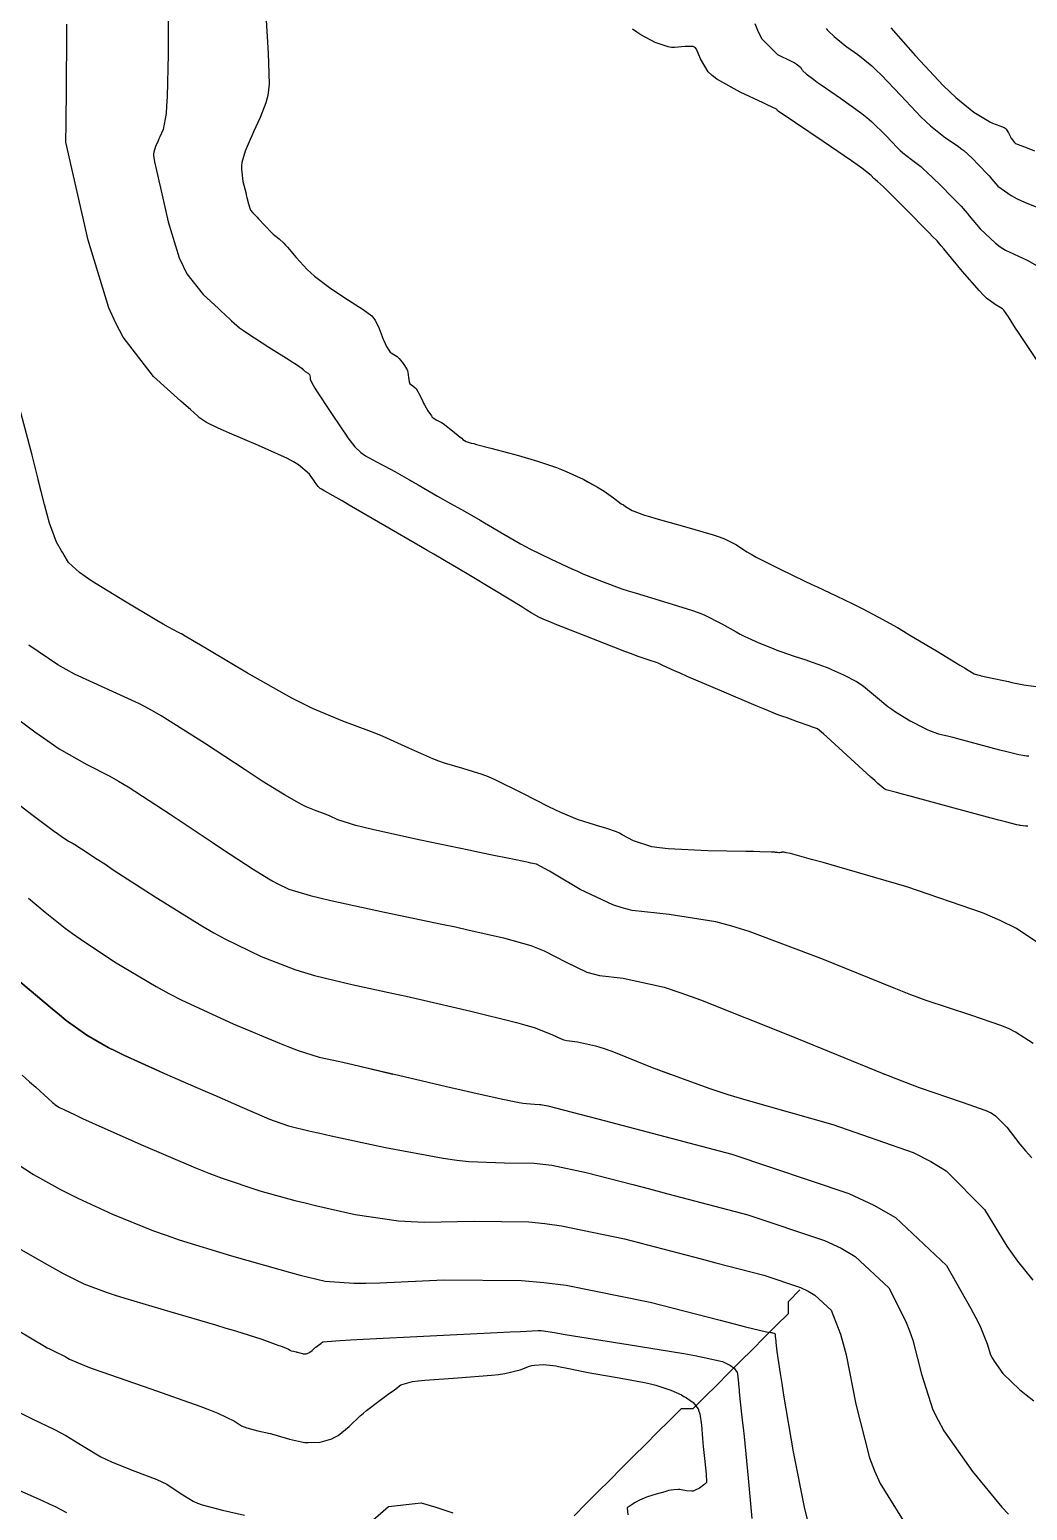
# Model space of a CAD drawing. Header units: metres. Extents: x 837117 to 838479, y 1189012 to 1191015.
# Drawn here: x 838317 to 838401, y 1189184.9 to 1189309.5 of the extents above; entities that cross this region are included whole.
import ezdxf

# ---------------------------------------------------------------- set-up
doc = ezdxf.new("R2010")
doc.units = ezdxf.units.M
doc.header["$LTSCALE"] = 0.3
for name, color, linetype in [('COTAS 10', 1, 'Continuous'), ('COTAS INT', 252, 'Continuous'), ('DRENAJE', 5, 'Continuous')]:
    doc.layers.add(name, color=color, linetype=linetype)

msp = doc.modelspace()

# ---------------------------------------------------------------- linework, layer by layer
at = {"layer": 'COTAS 10'}
for points in [[(838400.99, 1189242.44), (838400.89, 1189242.45), (838400.85, 1189242.45), (838400.81, 1189242.45), (838400.61, 1189242.48), (838400.38, 1189242.5), (838400.32, 1189242.51), (838400.27, 1189242.52), (838400.07, 1189242.55), (838399.11, 1189242.8), (838398.56, 1189242.95), (838397.9, 1189243.12), (838394.49, 1189244.05), (838391.11, 1189244.96), (838390.46, 1189245.14), (838389.94, 1189245.28), (838389.08, 1189245.51), (838389.02, 1189245.53), (838389, 1189245.54), (838388.97, 1189245.55), (838388.88, 1189245.6), (838388.39, 1189246.02), (838388.12, 1189246.27), (838387.79, 1189246.57), (838386.1, 1189248.11), (838384.41, 1189249.66), (838384.08, 1189249.96), (838383.8, 1189250.2), (838383.3, 1189250.62), (838382.96, 1189250.75), (838382.8, 1189250.81), (838382.6, 1189250.88), (838381.63, 1189251.23), (838380.66, 1189251.57), (838380.46, 1189251.64), (838380.3, 1189251.7), (838379.97, 1189251.81), (838379.17, 1189252.14), (838378.71, 1189252.33), (838378.15, 1189252.57), (838375.25, 1189253.79), (838372.33, 1189255.04), (838371.75, 1189255.3), (838371.27, 1189255.51), (838370.35, 1189255.94), (838370.01, 1189256.11), (838369.89, 1189256.16), (838369.77, 1189256.2), (838369.23, 1189256.37), (838368.14, 1189256.75), (838367.66, 1189256.93), (838367.1, 1189257.14), (838364.45, 1189258.17), (838361.89, 1189259.18), (838361.38, 1189259.38), (838360.97, 1189259.55), (838360.22, 1189259.85), (838360.06, 1189259.93), (838360.02, 1189259.95), (838359.98, 1189259.96), (838359.86, 1189260.02), (838359.22, 1189260.4), (838358.86, 1189260.62), (838358.42, 1189260.89), (838356.15, 1189262.26), (838353.83, 1189263.67), (838353.35, 1189263.96), (838352.94, 1189264.2), (838352.07, 1189264.71), (838351.04, 1189265.31), (838350.53, 1189265.6), (838349.92, 1189265.96), (838346.91, 1189267.71), (838343.91, 1189269.45), (838343.32, 1189269.8), (838342.82, 1189270.09), (838341.86, 1189270.63), (838341.58, 1189270.78), (838341.52, 1189270.82), (838341.46, 1189270.86), (838341.31, 1189271.01), (838341.13, 1189271.25), (838341.05, 1189271.36), (838340.97, 1189271.48), (838340.58, 1189272.05), (838339.65, 1189272.84), (838339.22, 1189273.09), (838338.72, 1189273.36), (838336.28, 1189274.46), (838333.84, 1189275.5), (838333.33, 1189275.72), (838332.89, 1189275.92), (838331.91, 1189276.41), (838331.49, 1189276.68), (838331.4, 1189276.74), (838331.33, 1189276.79), (838331.17, 1189276.92), (838330.56, 1189277.48), (838330.2, 1189277.8), (838329.75, 1189278.2), (838327.46, 1189280.27), (838324.89, 1189283.58), (838324.27, 1189284.76), (838323.7, 1189286.06), (838321.96, 1189291.75), (838320.08, 1189299.98), (838320.07, 1189299.99), (838320.07, 1189299.99), (838320.08, 1189300), (838320.08, 1189300), (838320.08, 1189300), (838320.08, 1189300), (838320.08, 1189300.01), (838320.1, 1189301.53), (838320.11, 1189302.49), (838320.12, 1189303.68), (838320.17, 1189309.91)], [(838384.03, 1189309.54), (838384.12, 1189309.43), (838384.22, 1189309.31), (838384.69, 1189308.86), (838385.34, 1189308.33), (838385.55, 1189308.17), (838385.78, 1189308), (838386.7, 1189307.36), (838387.88, 1189306.41), (838388.25, 1189306.05), (838388.66, 1189305.66), (838390.31, 1189303.9), (838391.98, 1189302.12), (838392.4, 1189301.72), (838392.8, 1189301.35), (838394.08, 1189300.36), (838395.12, 1189299.64), (838395.37, 1189299.45), (838395.61, 1189299.27), (838396.31, 1189298.64), (838396.84, 1189298.09), (838396.97, 1189297.97), (838397.08, 1189297.85), (838397.41, 1189297.5), (838397.74, 1189297.14), (838397.85, 1189297.02), (838397.97, 1189296.88), (838398.47, 1189296.28), (838399.6, 1189295.49), (838400.11, 1189295.23), (838400.72, 1189294.94), (838403.62, 1189293.77)], [(838400.99, 1189242.44), (838400.89, 1189242.45), (838400.85, 1189242.45), (838400.81, 1189242.45), (838400.61, 1189242.48), (838400.38, 1189242.5), (838400.32, 1189242.51), (838400.27, 1189242.52), (838400.07, 1189242.55), (838399.11, 1189242.8), (838398.56, 1189242.95), (838397.9, 1189243.12), (838394.49, 1189244.05), (838391.11, 1189244.96), (838390.46, 1189245.14), (838389.94, 1189245.28), (838389.08, 1189245.51), (838389.02, 1189245.53), (838389, 1189245.54), (838388.97, 1189245.55), (838388.88, 1189245.6), (838388.39, 1189246.02), (838388.12, 1189246.27), (838387.79, 1189246.57), (838386.1, 1189248.11), (838384.41, 1189249.66), (838384.08, 1189249.96), (838383.8, 1189250.2), (838383.3, 1189250.62), (838382.96, 1189250.75), (838382.8, 1189250.81), (838382.6, 1189250.88), (838381.63, 1189251.23), (838380.66, 1189251.57), (838380.46, 1189251.64), (838380.3, 1189251.7), (838379.97, 1189251.81), (838379.17, 1189252.14), (838378.71, 1189252.33), (838378.15, 1189252.57), (838375.25, 1189253.79), (838372.33, 1189255.04), (838371.75, 1189255.3), (838371.27, 1189255.51), (838370.35, 1189255.94), (838370.01, 1189256.11), (838369.89, 1189256.16), (838369.77, 1189256.2), (838369.23, 1189256.37), (838368.14, 1189256.75), (838367.66, 1189256.93), (838367.1, 1189257.14), (838364.45, 1189258.17), (838361.89, 1189259.18), (838361.38, 1189259.38), (838360.97, 1189259.55), (838360.22, 1189259.85), (838360.06, 1189259.93), (838360.02, 1189259.95), (838359.98, 1189259.96), (838359.86, 1189260.02), (838359.22, 1189260.4), (838358.86, 1189260.62), (838358.42, 1189260.89), (838356.15, 1189262.26), (838353.83, 1189263.67), (838353.35, 1189263.96), (838352.94, 1189264.2), (838352.07, 1189264.71), (838351.04, 1189265.31), (838350.53, 1189265.6), (838349.92, 1189265.96), (838346.91, 1189267.71), (838343.91, 1189269.45), (838343.32, 1189269.8), (838342.82, 1189270.09), (838341.86, 1189270.63), (838341.58, 1189270.78), (838341.52, 1189270.82), (838341.46, 1189270.86), (838341.31, 1189271.01), (838341.13, 1189271.25), (838341.05, 1189271.36), (838340.97, 1189271.48), (838340.9, 1189271.59)], [(838316.93, 1189236.38), (838318.33, 1189235.2), (838320.02, 1189233.86), (838320.62, 1189233.42), (838321.28, 1189232.95), (838324.16, 1189231.03), (838327.68, 1189228.94), (838328.74, 1189228.37), (838329.84, 1189227.81), (838334.16, 1189225.81), (838338.05, 1189224.19), (838338.88, 1189223.86), (838339.61, 1189223.58), (838341.37, 1189223.02), (838343.12, 1189222.63), (838343.84, 1189222.46), (838344.68, 1189222.27), (838348.54, 1189221.37), (838352.56, 1189220.43), (838353.48, 1189220.22), (838354.32, 1189220.03), (838356.68, 1189219.5), (838358.22, 1189219.2), (838358.55, 1189219.14), (838358.83, 1189219.1), (838359.5, 1189219.04), (838359.91, 1189219.03), (838360.03, 1189219.02), (838360.16, 1189219.01), (838360.63, 1189218.91), (838363.3, 1189218.21), (838364.81, 1189217.81), (838376.1, 1189214.84), (838385.94, 1189211.54), (838388.03, 1189210.55), (838389.85, 1189209.51), (838394.16, 1189205.47), (838396.21, 1189201.85), (838396.62, 1189201.09), (838396.96, 1189200.43), (838397.57, 1189198.88), (838397.86, 1189197.97), (838397.99, 1189197.7), (838398.15, 1189197.42), (838398.88, 1189196.38), (838400.28, 1189195.04), (838400.85, 1189194.59), (838401.5, 1189194.1)], [(838316.93, 1189236.38), (838318.33, 1189235.2), (838320.02, 1189233.86), (838320.62, 1189233.42), (838321.28, 1189232.95), (838324.16, 1189231.03), (838327.68, 1189228.94), (838328.74, 1189228.37), (838329.84, 1189227.81), (838334.16, 1189225.81), (838338.05, 1189224.19), (838338.88, 1189223.86), (838339.61, 1189223.58), (838341.37, 1189223.02), (838343.12, 1189222.63), (838343.84, 1189222.46), (838344.68, 1189222.27), (838347.59, 1189221.59)], [(838315.79, 1189200.17), (838317.38, 1189199.22), (838318.29, 1189198.69), (838318.51, 1189198.56), (838318.71, 1189198.46), (838319.31, 1189198.16), (838319.78, 1189197.94), (838319.9, 1189197.88), (838320.02, 1189197.81), (838320.38, 1189197.59), (838321.63, 1189197.07), (838322.3, 1189196.82), (838323.11, 1189196.53), (838327.21, 1189195.1), (838331.34, 1189193.64), (838332.17, 1189193.33), (838332.86, 1189193.05), (838334.25, 1189192.38), (838334.86, 1189192), (838335.07, 1189191.91), (838335.29, 1189191.82), (838336.23, 1189191.57), (838337.27, 1189191.34), (838337.56, 1189191.27), (838337.85, 1189191.19), (838338.88, 1189190.88), (838339.9, 1189190.64), (838340.18, 1189190.6), (838340.46, 1189190.58), (838341.46, 1189190.62), (838342.44, 1189190.9), (838342.71, 1189191.03), (838342.97, 1189191.19), (838343.9, 1189191.94), (838344.83, 1189192.82), (838345.1, 1189193.05), (838345.37, 1189193.28), (838346.39, 1189194.06), (838347.31, 1189194.73), (838347.52, 1189194.89), (838347.71, 1189195.03), (838348.25, 1189195.43), (838349.24, 1189195.71), (838349.72, 1189195.78), (838350.28, 1189195.84), (838353.04, 1189196.03), (838355.87, 1189196.24), (838356.48, 1189196.31), (838357.01, 1189196.38), (838358.29, 1189196.71), (838359.07, 1189197.01), (838359.28, 1189197.06), (838359.49, 1189197.1), (838360.26, 1189197.14), (838361.05, 1189197.07), (838361.28, 1189197.03), (838361.51, 1189196.99), (838362.38, 1189196.81), (838363.58, 1189196.56), (838364.01, 1189196.48), (838364.49, 1189196.39), (838366.62, 1189196.03), (838368.76, 1189195.64), (838369.25, 1189195.53), (838369.7, 1189195.42), (838370.97, 1189195), (838371.86, 1189194.59), (838372.07, 1189194.47), (838372.27, 1189194.36), (838372.85, 1189193.95), (838373.25, 1189193.42), (838373.33, 1189193.22), (838373.4, 1189193), (838373.55, 1189192.05), (838373.62, 1189190.92), (838373.65, 1189190.59), (838373.68, 1189190.25), (838373.81, 1189188.98), (838373.93, 1189187.92), (838373.95, 1189187.71), (838373.96, 1189187.54), (838373.96, 1189187.23), (838373.85, 1189187.12), (838373.79, 1189187.07), (838373.73, 1189187.02), (838373.38, 1189186.76), (838372.95, 1189186.54), (838372.83, 1189186.5), (838372.71, 1189186.49), (838372.27, 1189186.52), (838371.84, 1189186.61), (838371.72, 1189186.63), (838371.61, 1189186.63), (838371.23, 1189186.62), (838370.77, 1189186.54), (838370.62, 1189186.5), (838370.45, 1189186.45), (838369.72, 1189186.25), (838369.01, 1189186.02), (838368.85, 1189185.97), (838368.71, 1189185.91), (838368.34, 1189185.75), (838368.03, 1189185.57), (838367.92, 1189185.5), (838367.8, 1189185.43), (838367.3, 1189185.1), (838367.36, 1189184.51)]]:
    msp.add_lwpolyline(points, dxfattribs=at)
at = {"layer": 'COTAS INT'}
for points in [[(838336.77, 1189312.99), (838337.04, 1189308.4), (838337.09, 1189307.45), (838337.13, 1189306.63), (838337.19, 1189304.85), (838337.07, 1189303.9), (838336.99, 1189303.6), (838336.9, 1189303.29), (838336.41, 1189302.07), (838335.85, 1189300.84), (838335.71, 1189300.53), (838335.58, 1189300.22), (838335.15, 1189299.22), (838334.88, 1189298.26), (838334.85, 1189297.99), (838334.84, 1189297.71), (838334.97, 1189296.68), (838335.2, 1189295.75), (838335.25, 1189295.54), (838335.3, 1189295.34), (838335.43, 1189294.8), (838335.54, 1189294.43), (838335.58, 1189294.34), (838335.62, 1189294.26), (838335.79, 1189294.04), (838336.06, 1189293.78), (838336.17, 1189293.67), (838336.28, 1189293.54), (838336.82, 1189292.96), (838337.39, 1189292.37), (838337.52, 1189292.24), (838337.64, 1189292.13), (838338.01, 1189291.84), (838338.41, 1189291.49), (838338.56, 1189291.33), (838338.72, 1189291.15), (838339.44, 1189290.27), (838340.38, 1189289.26), (838340.67, 1189288.98), (838340.99, 1189288.71), (838342.26, 1189287.75), (838343.54, 1189286.89), (838343.85, 1189286.68), (838344.15, 1189286.49), (838345.09, 1189285.91), (838345.8, 1189285.36), (838345.95, 1189285.19), (838346.09, 1189285.02), (838346.44, 1189284.32), (838346.68, 1189283.64), (838346.75, 1189283.47), (838346.81, 1189283.3), (838347.06, 1189282.79), (838347.3, 1189282.41), (838347.36, 1189282.33), (838347.43, 1189282.27), (838347.67, 1189282.11), (838347.93, 1189281.95), (838348.02, 1189281.87), (838348.1, 1189281.79), (838348.45, 1189281.37), (838348.75, 1189280.89), (838348.8, 1189280.76), (838348.85, 1189280.63), (838348.91, 1189280.19), (838348.95, 1189279.81), (838348.98, 1189279.73), (838349.01, 1189279.66), (838349.22, 1189279.5), (838349.47, 1189279.31), (838349.54, 1189279.23), (838349.61, 1189279.14), (838349.84, 1189278.7), (838350.09, 1189278.18), (838350.16, 1189278.03), (838350.23, 1189277.89), (838350.52, 1189277.38), (838350.82, 1189276.95), (838350.9, 1189276.86), (838350.98, 1189276.78), (838351.28, 1189276.61), (838351.67, 1189276.41), (838351.81, 1189276.31), (838351.96, 1189276.21), (838352.61, 1189275.69), (838353.24, 1189275.17), (838353.37, 1189275.07), (838353.48, 1189274.98), (838353.76, 1189274.8), (838354.17, 1189274.67), (838354.38, 1189274.62), (838354.62, 1189274.55), (838355.82, 1189274.25), (838357.31, 1189273.86), (838357.73, 1189273.75), (838358.16, 1189273.63), (838359.76, 1189273.15), (838361.35, 1189272.61), (838361.76, 1189272.45), (838362.17, 1189272.28), (838363.58, 1189271.63), (838364.79, 1189270.97), (838365.08, 1189270.79), (838365.35, 1189270.62), (838366.15, 1189270.06), (838366.8, 1189269.57), (838366.97, 1189269.46), (838367.14, 1189269.34), (838367.72, 1189269), (838368.74, 1189268.61), (838369.18, 1189268.48), (838369.69, 1189268.32), (838372.12, 1189267.66), (838374.53, 1189266.96), (838375.04, 1189266.79), (838375.48, 1189266.62), (838376.48, 1189266.1), (838377.37, 1189265.52), (838377.73, 1189265.31), (838378.15, 1189265.08), (838380.11, 1189264.09), (838382.24, 1189263.06), (838382.77, 1189262.81), (838383.27, 1189262.57), (838384.86, 1189261.82), (838386.28, 1189261.15), (838386.67, 1189260.96), (838387.05, 1189260.76), (838388.44, 1189260.03), (838390.03, 1189259.14), (838390.54, 1189258.84), (838391.08, 1189258.52), (838393.31, 1189257.18), (838395.28, 1189255.98), (838395.66, 1189255.75), (838395.97, 1189255.56), (838396.49, 1189255.25), (838396.75, 1189255.18), (838396.9, 1189255.14), (838397.08, 1189255.1), (838397.99, 1189254.89), (838399.09, 1189254.66), (838399.38, 1189254.6), (838399.66, 1189254.54), (838400.65, 1189254.34), (838401.66, 1189254.18)], [(838328.68, 1189311.39), (838328.68, 1189307.38), (838328.59, 1189303.79), (838328.55, 1189303.04), (838328.5, 1189302.41), (838328.25, 1189301.04), (838327.97, 1189300.42), (838327.9, 1189300.26), (838327.83, 1189300.11), (838327.61, 1189299.61), (838327.48, 1189299.13), (838327.46, 1189298.99), (838327.46, 1189298.85), (838327.53, 1189298.33), (838327.78, 1189297.23), (838327.9, 1189296.73), (838328.04, 1189296.14), (838328.69, 1189293.27), (838329.62, 1189290.25), (838329.93, 1189289.55), (838330.25, 1189288.92), (838331.62, 1189287.16), (838332.91, 1189285.99), (838333.18, 1189285.74), (838333.42, 1189285.51), (838334, 1189284.94), (838334.69, 1189284.37), (838335.01, 1189284.15), (838335.38, 1189283.9), (838337.15, 1189282.75), (838338.87, 1189281.66), (838339.2, 1189281.45), (838339.47, 1189281.27), (838339.95, 1189280.93), (838340.03, 1189280.84), (838340.06, 1189280.82), (838340.09, 1189280.79), (838340.21, 1189280.7), (838340.32, 1189280.63), (838340.38, 1189280.59), (838340.46, 1189280.54), (838340.53, 1189280.48), (838340.55, 1189280.46), (838340.56, 1189280.44), (838340.6, 1189280.34), (838340.63, 1189280.22), (838340.63, 1189280.19), (838340.63, 1189280.16), (838340.63, 1189280.03), (838340.87, 1189279.55), (838341.02, 1189279.29), (838341.21, 1189278.98), (838342.24, 1189277.41), (838343.34, 1189275.77), (838343.59, 1189275.42), (838343.8, 1189275.11), (838344.37, 1189274.36), (838344.89, 1189273.89), (838345.08, 1189273.75), (838345.29, 1189273.61), (838346.2, 1189273.1), (838347.37, 1189272.48), (838347.74, 1189272.27), (838348.13, 1189272.05), (838349.71, 1189271.15), (838351.35, 1189270.2), (838351.78, 1189269.96), (838352.19, 1189269.72), (838353.6, 1189268.93), (838354.92, 1189268.18), (838355.28, 1189267.97), (838355.64, 1189267.76), (838356.93, 1189267), (838358.31, 1189266.2), (838358.73, 1189265.98), (838359.17, 1189265.75), (838360.89, 1189264.9), (838362.65, 1189264.08), (838363.11, 1189263.88), (838363.56, 1189263.68), (838365.12, 1189263.04), (838366.83, 1189262.42), (838367.38, 1189262.24), (838367.97, 1189262.06), (838370.36, 1189261.35), (838372.71, 1189260.62), (838373.26, 1189260.42), (838373.77, 1189260.21), (838375.26, 1189259.47), (838376.47, 1189258.78), (838376.8, 1189258.6), (838377.14, 1189258.43), (838378.37, 1189257.86), (838379.57, 1189257.38), (838379.89, 1189257.25), (838380.21, 1189257.13), (838381.33, 1189256.74), (838382.32, 1189256.42), (838382.55, 1189256.34), (838382.77, 1189256.27), (838383.4, 1189256.05), (838384.04, 1189255.81), (838384.26, 1189255.72), (838384.49, 1189255.62), (838385.5, 1189255.18), (838386.59, 1189254.61), (838386.88, 1189254.42), (838387.17, 1189254.22), (838388.18, 1189253.39), (838389.22, 1189252.52), (838389.54, 1189252.29), (838389.86, 1189252.07), (838391.1, 1189251.31), (838392.25, 1189250.7), (838392.52, 1189250.57), (838392.77, 1189250.46), (838393.49, 1189250.22), (838394.35, 1189250), (838394.69, 1189249.92), (838395.07, 1189249.81), (838396.84, 1189249.34), (838398.61, 1189248.87), (838399.01, 1189248.77), (838399.35, 1189248.68), (838400.24, 1189248.48), (838400.89, 1189248.37), (838401.08, 1189248.35)], [(838403.2, 1189279.46), (838400.49, 1189283.55), (838400.21, 1189283.98), (838399.96, 1189284.35), (838399.37, 1189285.3), (838398.97, 1189285.84), (838398.85, 1189285.96), (838398.73, 1189286.06), (838398.25, 1189286.33), (838397.53, 1189286.87), (838397.24, 1189287.15), (838396.93, 1189287.47), (838395.51, 1189289.1), (838394.18, 1189290.7), (838393.92, 1189291), (838393.71, 1189291.25), (838393.36, 1189291.68), (838392.96, 1189292.08), (838392.73, 1189292.32), (838392.44, 1189292.61), (838390.93, 1189294.14), (838389.4, 1189295.67), (838389.1, 1189295.97), (838388.84, 1189296.22), (838388.35, 1189296.68), (838388.17, 1189296.82), (838388.11, 1189296.87), (838388.05, 1189296.93), (838387.81, 1189297.18), (838387.04, 1189297.79), (838386.64, 1189298.08), (838386.17, 1189298.41), (838383.79, 1189300.03), (838381.44, 1189301.61), (838380.99, 1189301.92), (838380.62, 1189302.17), (838380, 1189302.6), (838379.95, 1189302.65), (838379.93, 1189302.67), (838379.92, 1189302.68), (838379.9, 1189302.72), (838379.42, 1189302.97), (838379.12, 1189303.11), (838378.74, 1189303.28), (838376.8, 1189304.19), (838374.82, 1189305.29), (838374.43, 1189305.6), (838374.1, 1189305.9), (838373.46, 1189306.99), (838373.13, 1189307.81), (838373, 1189307.95), (838372.85, 1189308.04), (838372.16, 1189308.04), (838371.28, 1189307.94), (838371.01, 1189307.96), (838370.74, 1189308), (838369.65, 1189308.36), (838368.45, 1189309.01), (838368.1, 1189309.23), (838367.75, 1189309.48)], [(838378.02, 1189309.96), (838378.31, 1189309.27), (838378.63, 1189308.68), (838379.93, 1189307.37), (838381.1, 1189306.8), (838381.33, 1189306.68), (838381.52, 1189306.57), (838381.86, 1189306.3), (838381.98, 1189306.11), (838382.03, 1189306.05), (838382.08, 1189305.98), (838382.35, 1189305.73), (838382.98, 1189305.25), (838383.27, 1189305.04), (838383.61, 1189304.81), (838385.24, 1189303.7), (838387.02, 1189302.41), (838387.45, 1189302.06), (838387.85, 1189301.73), (838389.06, 1189300.54), (838390.02, 1189299.52), (838390.26, 1189299.29), (838390.48, 1189299.08), (838391.21, 1189298.52), (838391.98, 1189297.93), (838392.23, 1189297.71), (838392.51, 1189297.47), (838393.62, 1189296.39), (838394.64, 1189295.35), (838394.85, 1189295.14), (838395.02, 1189294.96), (838395.39, 1189294.59), (838395.72, 1189294.2), (838395.89, 1189294.01), (838396.07, 1189293.79), (838396.99, 1189292.69), (838398.27, 1189291.48), (838398.68, 1189291.19), (838399.12, 1189290.91), (838400.94, 1189290.05), (838402.82, 1189288.98)], [(838389.46, 1189309.59), (838391.55, 1189307.25), (838393.88, 1189304.76), (838394.43, 1189304.22), (838394.94, 1189303.74), (838396.46, 1189302.51), (838397.56, 1189301.84), (838397.81, 1189301.7), (838398.03, 1189301.59), (838398.63, 1189301.36), (838399, 1189301.22), (838399.09, 1189301.16), (838399.17, 1189301.09), (838399.38, 1189300.77), (838399.53, 1189300.43), (838399.57, 1189300.35), (838399.61, 1189300.28), (838399.75, 1189300.09), (838399.86, 1189299.97), (838399.89, 1189299.94), (838399.91, 1189299.92), (838399.95, 1189299.87), (838400.93, 1189299.5), (838401.55, 1189299.26)], [(838403.88, 1189231.24), (838400.03, 1189233.83), (838398.67, 1189234.5), (838397.19, 1189235.16), (838390.81, 1189237.35), (838384.93, 1189239.04), (838383.77, 1189239.37), (838382.81, 1189239.64), (838381.03, 1189240.13), (838380.66, 1189240.21), (838380.58, 1189240.23), (838380.51, 1189240.24), (838380.38, 1189240.25), (838380.31, 1189240.24), (838380.29, 1189240.24), (838380.27, 1189240.23), (838380.2, 1189240.22), (838380.11, 1189240.21), (838380.05, 1189240.21), (838379.93, 1189240.22), (838379.78, 1189240.23), (838379.72, 1189240.24), (838379.67, 1189240.24), (838379.43, 1189240.26), (838378.44, 1189240.29), (838377.92, 1189240.3), (838377.28, 1189240.31), (838374.08, 1189240.36), (838370.73, 1189240.52), (838370.01, 1189240.61), (838369.37, 1189240.71), (838367.82, 1189241.2), (838366.88, 1189241.72), (838366.64, 1189241.84), (838366.39, 1189241.95), (838365.57, 1189242.24), (838364.72, 1189242.5), (838364.46, 1189242.58), (838364.18, 1189242.66), (838363.12, 1189243.01), (838361.71, 1189243.58), (838361.23, 1189243.81), (838360.71, 1189244.06), (838358.47, 1189245.21), (838356.18, 1189246.35), (838355.62, 1189246.59), (838355.1, 1189246.8), (838353.48, 1189247.3), (838351.93, 1189247.74), (838351.45, 1189247.91), (838350.95, 1189248.11), (838348.93, 1189249), (838346.76, 1189249.98), (838346.15, 1189250.23), (838345.55, 1189250.47), (838343.38, 1189251.27), (838340.83, 1189252.34), (838339.99, 1189252.75), (838339.09, 1189253.22), (838335.36, 1189255.32), (838332.03, 1189257.3), (838331.39, 1189257.68), (838330.87, 1189257.99), (838329.98, 1189258.52), (838329.86, 1189258.59), (838329.82, 1189258.61), (838329.77, 1189258.63), (838329.56, 1189258.72), (838328.72, 1189259.18), (838328.27, 1189259.44), (838327.73, 1189259.75), (838325, 1189261.36), (838322.25, 1189263.06), (838321.69, 1189263.44), (838321.23, 1189263.77), (838320.29, 1189264.63), (838319.92, 1189265.24), (838319.81, 1189265.43), (838319.7, 1189265.61), (838319.29, 1189266.34), (838318.71, 1189267.92), (838318.5, 1189268.65), (838318.27, 1189269.5), (838317.24, 1189273.65), (838315.95, 1189278.51)], [(838403.88, 1189231.24), (838400.03, 1189233.83), (838398.67, 1189234.5), (838397.19, 1189235.16), (838390.81, 1189237.35), (838384.93, 1189239.04), (838383.77, 1189239.37), (838382.81, 1189239.64), (838381.03, 1189240.13), (838380.66, 1189240.21), (838380.58, 1189240.23), (838380.51, 1189240.24), (838380.38, 1189240.25), (838380.31, 1189240.24), (838380.29, 1189240.24), (838380.27, 1189240.23), (838380.2, 1189240.22), (838380.11, 1189240.21), (838380.05, 1189240.21), (838379.93, 1189240.22), (838379.78, 1189240.23), (838379.72, 1189240.24), (838379.67, 1189240.24), (838379.43, 1189240.26), (838378.44, 1189240.29), (838377.92, 1189240.3), (838377.28, 1189240.31), (838374.08, 1189240.36), (838370.73, 1189240.52), (838370.01, 1189240.61), (838369.37, 1189240.71), (838367.82, 1189241.2), (838366.88, 1189241.72), (838366.64, 1189241.84), (838366.39, 1189241.95), (838365.57, 1189242.24), (838364.72, 1189242.5), (838364.46, 1189242.58), (838364.18, 1189242.66), (838363.12, 1189243.01), (838361.71, 1189243.58), (838361.23, 1189243.81), (838360.71, 1189244.06), (838358.47, 1189245.21), (838356.18, 1189246.35), (838355.62, 1189246.59), (838355.1, 1189246.8), (838353.48, 1189247.3), (838351.93, 1189247.74), (838351.45, 1189247.91), (838350.95, 1189248.11), (838348.93, 1189249), (838346.76, 1189249.98), (838346.15, 1189250.23), (838345.55, 1189250.47), (838343.38, 1189251.27), (838340.83, 1189252.34), (838339.99, 1189252.75), (838339.09, 1189253.22), (838335.36, 1189255.32), (838332.03, 1189257.3), (838331.39, 1189257.68), (838330.87, 1189257.99), (838329.98, 1189258.52), (838329.86, 1189258.59), (838329.82, 1189258.61), (838329.77, 1189258.63), (838329.56, 1189258.72), (838328.72, 1189259.18), (838328.27, 1189259.44), (838327.73, 1189259.75), (838325, 1189261.36), (838322.25, 1189263.06), (838321.69, 1189263.44), (838321.23, 1189263.77), (838320.29, 1189264.63), (838319.92, 1189265.24), (838319.81, 1189265.43), (838319.7, 1189265.61), (838319.29, 1189266.34), (838318.71, 1189267.92), (838318.5, 1189268.65), (838318.27, 1189269.5), (838317.75, 1189271.59)], [(838348.94, 1189271.59), (838349.71, 1189271.15), (838351.35, 1189270.2), (838351.78, 1189269.96), (838352.19, 1189269.72), (838353.6, 1189268.93), (838354.92, 1189268.18), (838355.28, 1189267.97), (838355.64, 1189267.76), (838356.93, 1189267), (838358.31, 1189266.2), (838358.73, 1189265.98), (838359.17, 1189265.75), (838360.89, 1189264.9), (838362.65, 1189264.08), (838363.11, 1189263.88), (838363.56, 1189263.68), (838365.12, 1189263.04), (838366.83, 1189262.42), (838367.38, 1189262.24), (838367.97, 1189262.06), (838370.36, 1189261.35), (838372.71, 1189260.62), (838373.26, 1189260.42), (838373.77, 1189260.21), (838375.26, 1189259.47), (838376.47, 1189258.78), (838376.8, 1189258.6), (838377.14, 1189258.43), (838378.37, 1189257.86), (838379.57, 1189257.38), (838379.89, 1189257.25), (838380.21, 1189257.13), (838381.33, 1189256.74), (838382.32, 1189256.42), (838382.55, 1189256.34), (838382.77, 1189256.27), (838383.4, 1189256.05), (838384.04, 1189255.81), (838384.26, 1189255.72), (838384.49, 1189255.62), (838385.5, 1189255.18), (838386.59, 1189254.61), (838386.88, 1189254.42), (838387.17, 1189254.22), (838388.18, 1189253.39), (838389.22, 1189252.52), (838389.54, 1189252.29), (838389.86, 1189252.07), (838391.1, 1189251.31), (838392.25, 1189250.7), (838392.52, 1189250.57), (838392.77, 1189250.46), (838393.49, 1189250.22), (838394.35, 1189250), (838394.69, 1189249.92), (838395.07, 1189249.81), (838396.84, 1189249.34), (838398.61, 1189248.87), (838399.01, 1189248.77), (838399.35, 1189248.68), (838400.24, 1189248.48), (838400.89, 1189248.37), (838401.08, 1189248.35)], [(838363.65, 1189271.59), (838364.79, 1189270.97), (838365.08, 1189270.79), (838365.35, 1189270.62), (838366.15, 1189270.06), (838366.8, 1189269.57), (838366.97, 1189269.46), (838367.14, 1189269.34), (838367.72, 1189269), (838368.74, 1189268.61), (838369.18, 1189268.48), (838369.69, 1189268.32), (838372.12, 1189267.66), (838374.53, 1189266.96), (838375.04, 1189266.79), (838375.48, 1189266.62), (838376.48, 1189266.1), (838377.37, 1189265.52), (838377.73, 1189265.31), (838378.15, 1189265.08), (838380.11, 1189264.09), (838382.24, 1189263.06), (838382.77, 1189262.81), (838383.27, 1189262.57), (838384.86, 1189261.82), (838386.28, 1189261.15), (838386.67, 1189260.96), (838387.05, 1189260.76), (838388.44, 1189260.03), (838390.03, 1189259.14), (838390.54, 1189258.84), (838391.08, 1189258.52), (838393.31, 1189257.18), (838395.28, 1189255.98), (838395.66, 1189255.75), (838395.97, 1189255.56), (838396.49, 1189255.25), (838396.75, 1189255.18), (838396.9, 1189255.14), (838397.08, 1189255.1), (838397.99, 1189254.89), (838399.09, 1189254.66), (838399.38, 1189254.6), (838399.66, 1189254.54), (838400.65, 1189254.34), (838401.66, 1189254.18)], [(838401.43, 1189224.15), (838399.95, 1189225.12), (838399.41, 1189225.38), (838398.81, 1189225.64), (838396.19, 1189226.53), (838392.45, 1189227.78), (838391.15, 1189228.26), (838389.74, 1189228.81), (838383.66, 1189231.28), (838377.54, 1189233.59), (838376.09, 1189234.04), (838374.75, 1189234.4), (838370.81, 1189235), (838367.7, 1189235.35), (838366.88, 1189235.56), (838366.08, 1189235.81), (838363.34, 1189237.11), (838361.18, 1189238.4), (838360.75, 1189238.66), (838360.38, 1189238.86), (838359.66, 1189239.23), (838359.18, 1189239.33), (838358.98, 1189239.38), (838358.74, 1189239.43), (838357.64, 1189239.66), (838355.66, 1189240.07), (838354.87, 1189240.23), (838353.98, 1189240.42), (838349.92, 1189241.27), (838345.97, 1189242.14), (838345.16, 1189242.33), (838344.46, 1189242.51), (838342.95, 1189242.98), (838342.24, 1189243.3), (838342.04, 1189243.39), (838341.84, 1189243.47), (838341.12, 1189243.73), (838340.28, 1189244.08), (838340, 1189244.22), (838339.7, 1189244.38), (838338.46, 1189245.07), (838336.6, 1189246.23), (838335.91, 1189246.68), (838335.15, 1189247.18), (838331.74, 1189249.43), (838328.09, 1189251.73), (838327.17, 1189252.25), (838326.28, 1189252.73), (838323.38, 1189254.06), (838320.79, 1189255.24), (838320.09, 1189255.62), (838319.4, 1189256.02), (838316.97, 1189257.68)], [(838401.43, 1189224.15), (838399.95, 1189225.12), (838399.41, 1189225.38), (838398.81, 1189225.64), (838396.19, 1189226.53), (838392.45, 1189227.78), (838391.15, 1189228.26), (838389.74, 1189228.81), (838383.66, 1189231.28), (838377.54, 1189233.59), (838376.09, 1189234.04), (838374.75, 1189234.4), (838370.81, 1189235), (838367.7, 1189235.35), (838366.88, 1189235.56), (838366.08, 1189235.81), (838363.34, 1189237.11), (838361.18, 1189238.4), (838360.75, 1189238.66), (838360.38, 1189238.86), (838359.66, 1189239.23), (838359.18, 1189239.33), (838358.98, 1189239.38), (838358.74, 1189239.43), (838357.64, 1189239.66), (838355.66, 1189240.07), (838354.87, 1189240.23), (838353.98, 1189240.42), (838349.92, 1189241.27), (838345.97, 1189242.14), (838345.16, 1189242.33), (838344.46, 1189242.51), (838342.95, 1189242.98), (838342.24, 1189243.3), (838342.04, 1189243.39), (838341.84, 1189243.47), (838341.12, 1189243.73), (838340.28, 1189244.08), (838340, 1189244.22), (838339.7, 1189244.38), (838338.46, 1189245.07), (838336.6, 1189246.23), (838335.91, 1189246.68), (838335.15, 1189247.18), (838331.74, 1189249.43), (838328.09, 1189251.73), (838327.17, 1189252.25), (838326.28, 1189252.73), (838323.38, 1189254.06), (838320.79, 1189255.24), (838320.09, 1189255.62), (838319.4, 1189256.02), (838316.97, 1189257.68)], [(838312.39, 1189254.17), (838317.46, 1189250.38), (838318.56, 1189249.61), (838319.51, 1189248.96), (838321.83, 1189247.63), (838323.78, 1189246.65), (838324.51, 1189246.23), (838325.31, 1189245.75), (838328.85, 1189243.46), (838332.39, 1189241.1), (838333.18, 1189240.57), (838333.9, 1189240.09), (838335.83, 1189238.82), (838337.16, 1189238), (838337.49, 1189237.81), (838337.8, 1189237.64), (838338.82, 1189237.14), (838340.62, 1189236.6), (838341.43, 1189236.4), (838342.37, 1189236.18), (838346.89, 1189235.21), (838351.71, 1189234.2), (838352.84, 1189233.96), (838353.88, 1189233.73), (838356.89, 1189233.05), (838359.18, 1189232.39), (838359.76, 1189232.18), (838360.32, 1189231.95), (838362.15, 1189231.01), (838363.91, 1189230.17), (838364.43, 1189230.01), (838364.95, 1189229.88), (838366.96, 1189229.65), (838370.39, 1189228.89), (838371.81, 1189228.42), (838373.45, 1189227.84), (838381.07, 1189224.81), (838388.74, 1189221.66), (838390.4, 1189221.01), (838391.86, 1189220.45), (838395.48, 1189219.22), (838397.47, 1189218.53), (838397.9, 1189218.31), (838398.28, 1189218.07), (838399.22, 1189217.12), (838400.32, 1189215.68), (838400.79, 1189215.14), (838401.34, 1189214.54)], [(838312.39, 1189254.17), (838317.46, 1189250.38), (838318.56, 1189249.61), (838319.51, 1189248.96), (838321.83, 1189247.63), (838323.78, 1189246.65), (838324.51, 1189246.23), (838325.31, 1189245.75), (838328.85, 1189243.46), (838332.39, 1189241.1), (838333.18, 1189240.57), (838333.9, 1189240.09), (838335.83, 1189238.82), (838337.16, 1189238), (838337.49, 1189237.81), (838337.8, 1189237.64), (838338.82, 1189237.14), (838340.62, 1189236.6), (838341.43, 1189236.4), (838342.37, 1189236.18), (838346.89, 1189235.21), (838351.71, 1189234.2), (838352.84, 1189233.96), (838353.88, 1189233.73), (838356.89, 1189233.05), (838359.18, 1189232.39), (838359.76, 1189232.18), (838360.32, 1189231.95), (838362.15, 1189231.01), (838363.91, 1189230.17), (838364.43, 1189230.01), (838364.95, 1189229.88), (838366.96, 1189229.65), (838370.39, 1189228.89), (838371.81, 1189228.42), (838373.45, 1189227.84), (838381.07, 1189224.81), (838388.74, 1189221.66), (838388.92, 1189221.59)], [(838314.36, 1189245.61), (838317.22, 1189243.43), (838319.01, 1189242.07), (838319.38, 1189241.81), (838319.68, 1189241.59), (838320.29, 1189241.19), (838320.59, 1189241.04), (838320.7, 1189240.97), (838320.83, 1189240.9), (838321.38, 1189240.54), (838322.72, 1189239.66), (838323.34, 1189239.26), (838324.06, 1189238.78), (838327.59, 1189236.49), (838331.52, 1189234.05), (838332.51, 1189233.48), (838333.45, 1189232.96), (838336.49, 1189231.48), (838339.33, 1189230.39), (838340.16, 1189230.13), (838340.99, 1189229.88), (838344.13, 1189229.11), (838347.63, 1189228.36), (838348.7, 1189228.13), (838349.8, 1189227.88), (838354.13, 1189226.88), (838357.97, 1189225.92), (838358.77, 1189225.69), (838359.46, 1189225.49), (838360.96, 1189224.91), (838361.74, 1189224.54), (838361.97, 1189224.47), (838362.21, 1189224.41), (838363.1, 1189224.3), (838364.63, 1189223.97), (838365.27, 1189223.76), (838366, 1189223.5), (838369.4, 1189222.14), (838374.16, 1189220.39), (838375.75, 1189219.87), (838377.46, 1189219.35), (838384.6, 1189217.34), (838391.36, 1189214.98), (838392.83, 1189214.23), (838394.13, 1189213.43), (838397.34, 1189210.18), (838399.23, 1189207.12), (838399.69, 1189206.44), (838400.12, 1189205.84), (838401.42, 1189204.25)], [(838314.36, 1189245.61), (838317.22, 1189243.43), (838319.01, 1189242.07), (838319.38, 1189241.81), (838319.68, 1189241.59), (838320.29, 1189241.19), (838320.59, 1189241.04), (838320.7, 1189240.97), (838320.83, 1189240.9), (838321.38, 1189240.54), (838322.72, 1189239.66), (838323.34, 1189239.26), (838324.06, 1189238.78), (838327.59, 1189236.49), (838331.52, 1189234.05), (838332.51, 1189233.48), (838333.45, 1189232.96), (838336.49, 1189231.48), (838339.33, 1189230.39), (838340.16, 1189230.13), (838340.99, 1189229.88), (838344.13, 1189229.11), (838347.63, 1189228.36), (838348.7, 1189228.13), (838349.8, 1189227.88), (838354.13, 1189226.88), (838357.97, 1189225.92), (838358.77, 1189225.69), (838359.46, 1189225.49), (838360.96, 1189224.91), (838361.74, 1189224.54), (838361.97, 1189224.47), (838362.21, 1189224.41), (838363.1, 1189224.3), (838364.63, 1189223.97), (838365.27, 1189223.76), (838366, 1189223.5), (838369.4, 1189222.14), (838370.9, 1189221.59)], [(838316.29, 1189229.3), (838318.91, 1189227.06), (838319.53, 1189226.56), (838320.11, 1189226.1), (838321.83, 1189224.85), (838323.64, 1189223.82), (838324.27, 1189223.5), (838324.95, 1189223.17), (838327.92, 1189221.83), (838331.01, 1189220.49), (838331.78, 1189220.16), (838332.52, 1189219.83), (838334.88, 1189218.79), (838336.77, 1189217.98), (838337.21, 1189217.8), (838337.61, 1189217.64), (838338.79, 1189217.23), (838340.62, 1189216.79), (838341.44, 1189216.6), (838342.39, 1189216.39), (838346.96, 1189215.41), (838351.81, 1189214.5), (838352.95, 1189214.34), (838353.98, 1189214.22), (838356.96, 1189214.12), (838359.46, 1189214.09), (838360.2, 1189214.01), (838360.96, 1189213.91), (838363.84, 1189213.31), (838367.76, 1189212.29), (838369.16, 1189211.92), (838370.71, 1189211.52), (838377.44, 1189209.75), (838383.9, 1189207.58), (838385.28, 1189206.93), (838386.47, 1189206.25), (838389.3, 1189203.59), (838390.73, 1189200.77), (838391.05, 1189199.98), (838391.33, 1189199.2), (838392.05, 1189196.34), (838393.01, 1189193.34), (838393.44, 1189192.46), (838393.94, 1189191.56), (838396.34, 1189188.14), (838398.81, 1189185.16), (838399.36, 1189184.55)], [(838328.47, 1189221.59), (838327.92, 1189221.83), (838324.95, 1189223.17), (838324.27, 1189223.5), (838323.64, 1189223.82), (838321.83, 1189224.85), (838320.11, 1189226.1), (838319.53, 1189226.56), (838318.91, 1189227.06), (838316.29, 1189229.3)], [(838316.41, 1189221.5), (838317.03, 1189220.94), (838317.55, 1189220.48), (838318.59, 1189219.53), (838318.96, 1189219.19), (838319.06, 1189219.11), (838319.16, 1189219.03), (838319.53, 1189218.78), (838320.81, 1189218.17), (838321.48, 1189217.86), (838322.3, 1189217.49), (838326.39, 1189215.65), (838330.98, 1189213.69), (838332.09, 1189213.25), (838333.14, 1189212.85), (838336.4, 1189211.76), (838339.34, 1189210.96), (838340.2, 1189210.75), (838341.08, 1189210.53), (838344.42, 1189209.78), (838348.06, 1189209.25), (838349.13, 1189209.17), (838350.23, 1189209.12), (838354.42, 1189209.2), (838359.02, 1189209.14), (838360.37, 1189209), (838361.76, 1189208.82), (838367.06, 1189207.72), (838372.22, 1189206.37), (838373.52, 1189206.04), (838374.76, 1189205.71), (838378.78, 1189204.66), (838381.86, 1189203.62), (838382.52, 1189203.31), (838383.09, 1189202.99), (838384.44, 1189201.72), (838385.24, 1189199.69), (838385.47, 1189198.88), (838385.7, 1189197.97), (838386.53, 1189193.8), (838387.67, 1189189.31), (838388.09, 1189188.2), (838388.57, 1189187.14), (838390.66, 1189183.8)], [(838315.26, 1189214.52), (838317.34, 1189213.13), (838319.63, 1189211.88), (838320.34, 1189211.52), (838321.07, 1189211.15), (838324, 1189209.79), (838327.44, 1189208.4), (838328.5, 1189208.02), (838329.61, 1189207.64), (838334, 1189206.28), (838338.07, 1189205.14), (838338.97, 1189204.89), (838339.78, 1189204.68), (838341.88, 1189204.16), (838344.31, 1189203.99), (838345.32, 1189203.99), (838346.48, 1189204.01), (838351.88, 1189204.27), (838358.41, 1189204.23), (838360.27, 1189204.06), (838362.17, 1189203.82), (838369.22, 1189202.39), (838375.11, 1189200.87), (838376.28, 1189200.57), (838377.24, 1189200.33), (838379.01, 1189199.91), (838379.38, 1189199.85), (838379.45, 1189199.83), (838379.51, 1189199.82), (838379.63, 1189199.8), (838379.67, 1189199.78), (838379.68, 1189199.77), (838379.69, 1189199.77), (838379.71, 1189199.75), (838379.72, 1189199.73), (838379.73, 1189199.72), (838379.73, 1189199.72), (838379.74, 1189199.68), (838379.74, 1189199.63), (838379.74, 1189199.61), (838379.74, 1189199.59), (838379.75, 1189199.53), (838379.78, 1189199.29), (838379.79, 1189199.17), (838379.8, 1189199.01), (838379.88, 1189198.25), (838380.15, 1189196.39), (838380.29, 1189195.55), (838380.45, 1189194.56), (838381.26, 1189189.79), (838382.21, 1189185.02), (838382.46, 1189184.02)], [(838315.16, 1189207.48), (838318.45, 1189205.58), (838319.19, 1189205.17), (838319.85, 1189204.81), (838321.6, 1189203.93), (838323.47, 1189203.23), (838324.21, 1189202.99), (838325.04, 1189202.73), (838328.81, 1189201.6), (838332.66, 1189200.48), (838333.54, 1189200.22), (838334.34, 1189199.98), (838336.55, 1189199.27), (838337.91, 1189198.79), (838338.18, 1189198.69), (838338.4, 1189198.61), (838338.81, 1189198.43), (838338.94, 1189198.35), (838338.98, 1189198.33), (838339.03, 1189198.31), (838339.22, 1189198.26), (838339.44, 1189198.21), (838339.5, 1189198.2), (838339.56, 1189198.18), (838339.77, 1189198.12), (838339.98, 1189198.07), (838340.04, 1189198.06), (838340.09, 1189198.06), (838340.3, 1189198.06), (838340.5, 1189198.12), (838340.56, 1189198.15), (838340.61, 1189198.18), (838340.8, 1189198.34), (838341, 1189198.52), (838341.05, 1189198.57), (838341.11, 1189198.61), (838341.32, 1189198.77), (838341.51, 1189198.91), (838341.55, 1189198.95), (838341.59, 1189198.98), (838341.7, 1189199.06), (838343.14, 1189199.18), (838344.01, 1189199.23), (838345.09, 1189199.29), (838350.72, 1189199.57), (838356.35, 1189199.84), (838357.44, 1189199.9), (838358.33, 1189199.94), (838359.81, 1189200.01), (838359.94, 1189200.02), (838359.99, 1189200.02), (838360.05, 1189200.01), (838361.19, 1189199.83), (838361.9, 1189199.71), (838362.78, 1189199.57), (838367.37, 1189198.84), (838372.05, 1189198.07), (838372.99, 1189197.9), (838373.77, 1189197.75), (838375.3, 1189197.4), (838375.76, 1189197.18), (838375.87, 1189197.12), (838375.98, 1189197.06), (838376.28, 1189196.85), (838376.49, 1189196.57), (838376.53, 1189196.47), (838376.57, 1189196.36), (838376.64, 1189195.86), (838376.69, 1189195.23), (838376.7, 1189195.03), (838376.72, 1189194.83), (838376.81, 1189194), (838376.97, 1189192.47), (838377.04, 1189191.83), (838377.12, 1189191.08), (838377.47, 1189187.59), (838377.77, 1189184.2)], [(838314.81, 1189193.78), (838317.23, 1189192.58), (838319.13, 1189191.69), (838319.61, 1189191.44), (838320.06, 1189191.19), (838321.54, 1189190.27), (838323.02, 1189189.39), (838323.48, 1189189.17), (838323.96, 1189188.94), (838325.89, 1189188.19), (838327.73, 1189187.47), (838328.16, 1189187.27), (838328.56, 1189187.07), (838329.69, 1189186.33), (838330.78, 1189185.65), (838331.15, 1189185.49), (838331.55, 1189185.34), (838333.24, 1189184.89), (838335.11, 1189184.47)], [(838315.16, 1189187), (838318.08, 1189185.7), (838318.67, 1189185.44), (838319.17, 1189185.21), (838320.14, 1189184.71)], [(838345.91, 1189184.05), (838347.22, 1189185.21), (838349.96, 1189185.5), (838351.19, 1189185.16), (838352.62, 1189184.66)]]:
    msp.add_lwpolyline(points, dxfattribs=at)
at = {"layer": 'DRENAJE'}
msp.add_polyline3d([(838381.82, 1189203.42, 0), (838380.82, 1189202.42, 0), (838380.82, 1189201.42, 0), (838379.82, 1189200.42, 0), (838378.82, 1189199.42, 0), (838377.82, 1189198.42, 0), (838376.82, 1189197.42, 0), (838375.82, 1189196.42, 0), (838374.82, 1189195.42, 0), (838373.82, 1189194.42, 0), (838372.82, 1189193.42, 0), (838371.82, 1189193.42, 0), (838370.82, 1189192.42, 0), (838369.82, 1189191.43, 0), (838368.82, 1189190.43, 0), (838367.82, 1189189.43, 0), (838366.82, 1189188.43, 0), (838365.82, 1189187.43, 0), (838364.82, 1189186.43, 0), (838363.82, 1189185.43, 0), (838362.82, 1189184.43, 0)], dxfattribs=at)

doc.saveas('drawing.dxf')
